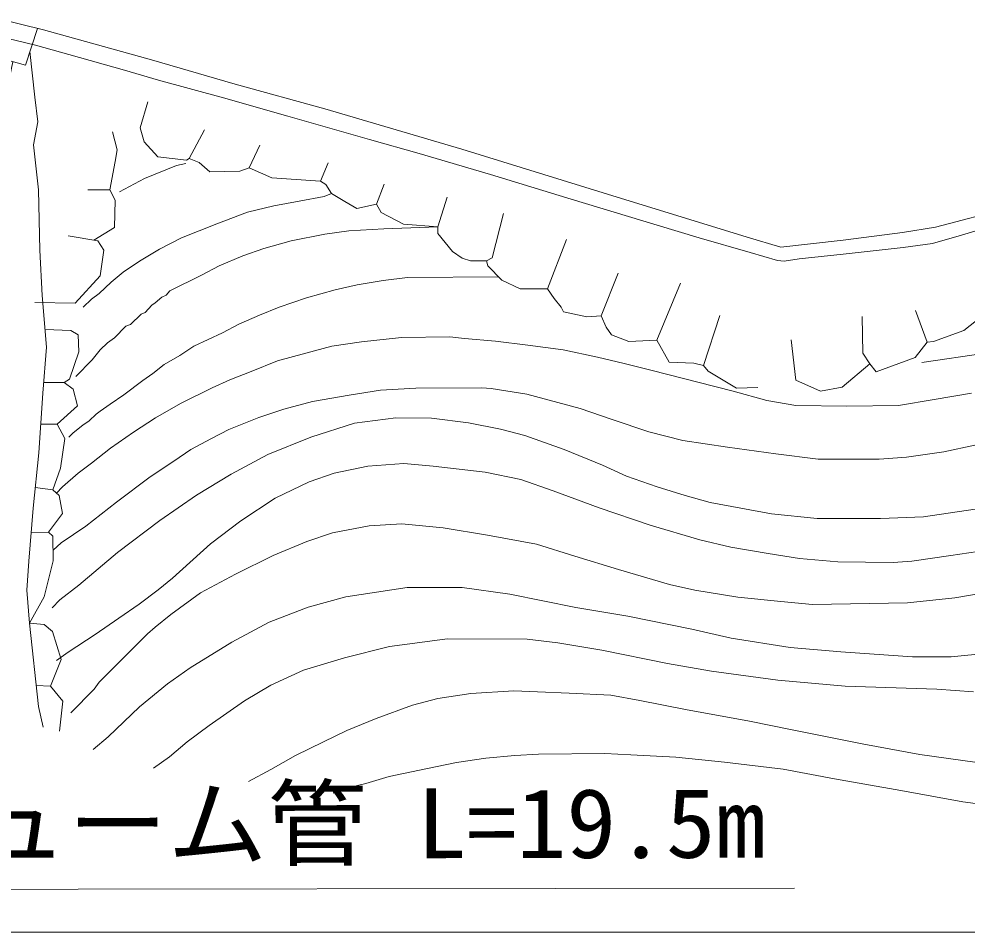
# Model space of a CAD drawing. Units: millimetres, scale not verified. Extents: x 40000 to 680000, y 20000 to 380000.
# Drawn here: x 227602 to 262508, y 247213 to 280825 of the extents above; entities that cross this region are included whole.
import ezdxf
from ezdxf.enums import TextEntityAlignment as Align

# ---------------------------------------------------------------- set-up
doc = ezdxf.new("R2010")
doc.units = ezdxf.units.MM
doc.header["$LTSCALE"] = 1000
doc.layers.add('M-WORK', color=1, linetype='Continuous', lineweight=13)
doc.styles.add('ＭＳ ゴシック', font='')
doc.styles.get('ＭＳ ゴシック').set_extended_font_data('MS Gothic')

msp = doc.modelspace()

# ---------------------------------------------------------------- linework, layer by layer
at = {"layer": 'M-WORK'}
for p, q in [((227839, 279120), (228284, 280476)), ((226714, 280216), (228207, 279865)), ((228183, 277952), (228005, 279625)), ((228207, 279865), (229434, 279519)), ((226312, 279546), (227839, 279120)), ((229434, 279519), (231489, 278938)), ((231489, 278938), (232743, 278573)), ((232743, 278573), (235135, 277927)), ((228297, 277042), (228183, 277952)), ((235135, 277927), (237504, 277244)), ((232350, 277775), (232059, 276823)), ((237504, 277244), (240509, 276383)), ((228141, 276189), (228297, 277042)), ((232059, 276823), (232207, 276299)), ((231218, 276008), (231044, 276675)), ((233870, 275683), (234437, 276739)), ((228325, 274529), (228141, 276189)), ((232207, 276299), (232710, 275747)), ((236078, 275350), (236465, 276179)), ((240509, 276383), (242339, 275877)), ((231150, 275583), (231218, 276008)), ((242339, 275877), (244961, 275095)), ((230947, 274538), (231150, 275583)), ((232222, 274958), (233408, 275430)), ((232710, 275747), (233771, 275633)), ((233408, 275430), (233749, 275509)), ((233771, 275633), (233870, 275683)), ((233870, 275683), (234241, 275544)), ((234241, 275544), (234628, 275192)), ((238710, 274860), (238987, 275530)), ((234628, 275192), (235740, 275219)), ((235740, 275219), (236078, 275350)), ((236078, 275350), (236914, 274977)), ((244961, 275095), (247933, 274192)), ((231304, 274467), (232222, 274958)), ((236914, 274977), (238710, 274860)), ((238710, 274860), (238904, 274736)), ((238904, 274736), (239104, 274397)), ((240762, 274003), (241045, 274749)), ((228371, 272308), (228325, 274529)), ((230947, 274538), (230144, 274538)), ((231150, 274151), (230947, 274538)), ((238843, 274286), (239104, 274397)), ((239104, 274397), (239595, 274107)), ((231121, 273145), (231150, 274151)), ((236989, 273949), (237916, 274122)), ((237916, 274122), (238843, 274286)), ((239595, 274107), (240037, 273851)), ((243023, 273177), (243370, 274264)), ((247933, 274192), (251102, 273237)), ((234892, 273289), (236016, 273715)), ((236016, 273715), (236989, 273949)), ((240037, 273851), (240762, 274003)), ((240762, 274003), (240938, 273696)), ((240938, 273696), (241762, 273272)), ((245025, 272032), (245447, 273662)), ((262304, 272872), (263858, 273331)), ((230357, 272682), (231121, 273145)), ((233582, 272764), (234892, 273289)), ((238868, 272902), (239753, 273027)), ((239753, 273027), (241038, 273105)), ((241038, 273105), (243023, 273177)), ((241762, 273272), (243023, 273177)), ((243023, 273177), (243020, 272922)), ((251102, 273237), (252642, 272764)), ((230511, 272656), (229419, 272846)), ((230732, 272310), (230511, 272656)), ((232781, 272348), (233582, 272764)), ((236621, 272378), (237630, 272660)), ((237630, 272660), (238868, 272902)), ((243020, 272922), (243568, 272260)), ((247066, 270889), (247755, 272702)), ((252642, 272764), (254519, 272226)), ((261241, 272563), (262304, 272872)), ((228453, 270648), (228371, 272308)), ((230587, 271364), (230732, 272310)), ((232046, 271908), (232781, 272348)), ((235841, 272103), (236621, 272378)), ((257951, 272170), (260160, 272418)), ((260160, 272418), (261241, 272563)), ((234976, 271736), (235841, 272103)), ((243568, 272260), (243923, 272023)), ((243923, 272023), (244224, 271920)), ((244224, 271920), (244821, 271920)), ((244821, 271920), (245025, 272032)), ((244821, 271920), (244865, 271737)), ((254519, 272226), (255535, 271936)), ((255535, 271936), (255769, 271907)), ((255769, 271907), (256331, 271996)), ((256331, 271996), (257951, 272170)), ((231438, 271501), (232046, 271908)), ((234320, 271388), (234976, 271736)), ((244865, 271737), (245379, 271209)), ((229675, 270369), (230587, 271364)), ((230998, 271135), (231438, 271501)), ((233154, 270818), (234320, 271388)), ((241007, 271201), (241901, 271308)), ((241901, 271308), (245258, 271334)), ((249035, 269892), (249659, 271463)), ((230553, 270714), (230998, 271135)), ((239247, 270854), (240056, 271041)), ((240056, 271041), (241007, 271201)), ((245379, 271209), (246055, 270893)), ((246055, 270893), (247066, 270889)), ((247066, 270889), (247303, 270533)), ((251088, 269004), (251952, 271103)), ((228618, 268748), (228453, 270648)), ((230272, 270513), (230553, 270714)), ((232623, 270373), (232865, 270589)), ((232865, 270589), (233016, 270654)), ((233016, 270654), (233154, 270818)), ((237178, 270213), (238193, 270559)), ((238193, 270559), (239247, 270854)), ((247303, 270533), (247560, 270217)), ((228183, 270383), (229675, 270369)), ((229968, 270218), (230272, 270513)), ((232243, 270019), (232498, 270294)), ((232498, 270294), (232623, 270373)), ((236457, 269927), (237178, 270213)), ((247560, 270217), (247653, 270040)), ((231705, 269580), (232099, 269960)), ((232099, 269960), (232243, 270019)), ((235703, 269595), (236457, 269927)), ((247653, 270040), (248512, 269862)), ((248512, 269862), (249035, 269892)), ((249035, 269892), (249218, 269482)), ((252805, 268066), (253411, 269910)), ((258646, 269873), (258670, 268525)), ((260615, 270087), (261037, 268922)), ((262384, 269358), (263261, 270048)), ((231116, 269082), (231535, 269521)), ((231535, 269521), (231705, 269580)), ((235095, 269267), (235703, 269595)), ((249218, 269482), (249420, 269196)), ((229516, 269360), (228563, 269390)), ((229787, 269202), (229516, 269360)), ((229802, 268569), (229787, 269202)), ((234037, 268780), (235095, 269267)), ((241689, 269096), (243468, 269119)), ((243468, 269119), (244006, 269063)), ((249420, 269196), (250057, 268949)), ((261271, 268957), (262384, 269358)), ((230591, 268649), (230860, 268905)), ((230860, 268905), (231116, 269082)), ((233526, 268439), (234037, 268780)), ((238159, 268525), (239119, 268782)), ((239119, 268782), (240210, 268937)), ((240210, 268937), (241689, 269096)), ((244006, 269063), (245144, 268965)), ((245144, 268965), (246337, 268815)), ((246337, 268815), (247634, 268651)), ((250057, 268949), (251088, 269004)), ((251088, 269004), (251542, 268189)), ((256035, 269012), (256201, 267534)), ((260601, 268363), (261037, 268922)), ((261037, 268922), (261271, 268957)), ((228482, 267054), (228618, 268748)), ((229464, 267563), (229802, 268569)), ((230303, 268282), (230591, 268649)), ((232946, 268106), (233526, 268439)), ((237120, 268244), (238159, 268525)), ((247634, 268651), (248898, 268375)), ((258670, 268525), (258923, 268128)), ((260842, 268183), (263188, 268523)), ((229699, 267664), (230303, 268282)), ((232534, 267774), (232946, 268106)), ((236147, 267851), (237120, 268244)), ((248898, 268375), (249890, 268136)), ((249890, 268136), (250915, 267888)), ((251542, 268189), (252450, 268155)), ((252450, 268155), (252805, 268066)), ((257907, 267271), (258923, 268128)), ((258923, 268128), (259164, 267838)), ((259164, 267838), (260601, 268363)), ((232169, 267512), (232534, 267774)), ((235360, 267546), (236147, 267851)), ((250915, 267888), (252600, 267457)), ((252805, 268066), (252978, 267859)), ((252978, 267859), (254024, 267232)), ((229270, 267437), (228513, 267439)), ((229270, 267437), (229464, 267563)), ((229599, 267195), (229270, 267437)), ((231467, 266992), (232169, 267512)), ((234719, 267242), (235360, 267546)), ((252600, 267457), (253897, 267120)), ((256201, 267534), (257113, 267126)), ((228331, 264858), (228482, 267054)), ((229754, 266586), (229599, 267195)), ((233544, 266671), (234719, 267242)), ((239760, 266975), (240907, 267166)), ((240907, 267166), (242211, 267231)), ((242211, 267231), (244643, 267251)), ((244643, 267251), (244983, 267225)), ((244983, 267225), (246301, 267008)), ((253897, 267120), (255133, 266774)), ((254024, 267232), (254800, 267253)), ((257113, 267126), (257907, 267271)), ((261302, 266816), (262674, 267046)), ((230957, 266641), (231467, 266992)), ((237355, 266458), (238404, 266746)), ((238404, 266746), (239760, 266975)), ((246301, 267008), (248260, 266484)), ((255133, 266774), (256200, 266596)), ((259978, 266601), (261302, 266816)), ((229009, 265909), (229754, 266586)), ((230446, 266271), (230591, 266393)), ((230591, 266393), (230957, 266641)), ((232626, 266147), (233544, 266671)), ((236431, 266156), (237355, 266458)), ((248260, 266484), (249440, 266084)), ((256200, 266596), (258082, 266573)), ((258082, 266573), (259978, 266601)), ((229960, 265878), (230184, 266033)), ((230184, 266033), (230446, 266271)), ((231821, 265618), (232626, 266147)), ((235324, 265711), (236431, 266156)), ((239955, 265950), (241482, 266140)), ((241482, 266140), (242793, 266127)), ((242793, 266127), (244156, 265963)), ((249440, 266084), (250796, 265632)), ((229009, 265909), (228404, 265910)), ((229289, 265377), (229009, 265909)), ((229599, 265588), (229960, 265878)), ((234688, 265383), (235324, 265711)), ((238350, 265426), (239955, 265950)), ((244156, 265963), (245329, 265727)), ((245329, 265727), (246227, 265491)), ((250796, 265632), (252041, 265311)), ((229135, 264284), (229289, 265377)), ((229434, 265428), (229599, 265588)), ((230969, 265023), (231821, 265618)), ((233934, 264970), (234688, 265383)), ((236764, 264797), (238350, 265426)), ((246227, 265491), (247675, 264974)), ((252041, 265311), (253686, 265062)), ((230277, 264476), (230969, 265023)), ((233299, 264544), (233934, 264970)), ((247675, 264974), (249091, 264397)), ((253686, 265062), (255469, 264813)), ((261649, 264891), (262789, 265134)), ((228128, 262820), (228331, 264858)), ((235420, 264063), (236764, 264797)), ((255469, 264813), (257029, 264623)), ((257029, 264623), (259270, 264616)), ((259270, 264616), (260273, 264695)), ((260273, 264695), (261649, 264891)), ((228845, 263491), (229135, 264284)), ((229785, 264106), (230277, 264476)), ((232436, 263966), (233299, 264544)), ((239213, 264105), (240443, 264365)), ((240443, 264365), (241774, 264456)), ((241774, 264456), (242851, 264359)), ((242851, 264359), (244770, 264138)), ((249091, 264397), (249969, 263991)), ((229205, 263596), (229785, 264106)), ((231198, 263039), (232436, 263966)), ((234136, 263296), (235420, 264063)), ((238283, 263790), (239213, 264105)), ((244770, 264138), (246074, 263871)), ((249969, 263991), (251103, 263604)), ((228845, 263491), (228204, 263581)), ((228990, 263363), (229205, 263596)), ((237040, 263185), (238283, 263790)), ((246074, 263871), (247264, 263449)), ((251103, 263604), (252125, 263283)), ((229086, 263279), (228845, 263491)), ((229202, 262621), (229086, 263279)), ((232786, 262365), (234136, 263296)), ((247264, 263449), (248963, 262831)), ((252125, 263283), (253056, 263027)), ((230060, 262159), (231198, 263039)), ((235772, 262353), (237040, 263185)), ((253056, 263027), (255310, 262608)), ((227971, 260861), (228128, 262820)), ((228690, 261934), (229202, 262621)), ((248963, 262831), (250842, 262189)), ((255310, 262608), (256988, 262431)), ((259327, 262438), (260900, 262503)), ((260900, 262503), (262807, 262778)), ((229161, 261544), (230060, 262159)), ((231226, 261186), (232786, 262365)), ((234649, 261507), (235772, 262353)), ((239151, 261906), (240499, 262164)), ((240499, 262164), (241697, 262243)), ((241697, 262243), (243219, 262098)), ((250842, 262189), (252674, 261654)), ((256988, 262431), (259327, 262438)), ((228690, 261934), (228056, 261923)), ((228845, 261789), (228690, 261934)), ((228864, 260880), (228845, 261789)), ((238196, 261588), (239151, 261906)), ((243219, 262098), (244848, 261822)), ((244848, 261822), (246659, 261490)), ((228856, 261273), (229161, 261544)), ((233258, 260236), (234649, 261507)), ((236965, 261073), (238196, 261588)), ((246659, 261490), (248064, 261050)), ((252674, 261654), (253808, 261386)), ((229804, 259980), (231226, 261186)), ((253808, 261386), (255189, 261149)), ((255189, 261149), (256339, 260958)), ((261909, 261069), (262899, 261219)), ((227892, 259792), (227971, 260861)), ((228535, 259555), (228864, 260880)), ((235575, 260385), (236965, 261073)), ((248064, 261050), (249674, 260563)), ((256339, 260958), (257756, 260838)), ((257756, 260838), (259789, 260818)), ((259789, 260818), (260481, 260865)), ((260481, 260865), (261909, 261069)), ((249674, 260563), (251551, 260006)), ((232730, 259805), (233258, 260236)), ((234287, 259702), (235575, 260385)), ((227991, 258580), (227892, 259792)), ((229109, 259443), (229804, 259980)), ((232034, 259286), (232730, 259805)), ((233192, 258906), (234287, 259702)), ((239632, 259553), (241898, 259895)), ((241898, 259895), (243925, 259890)), ((243925, 259890), (245680, 259651)), ((251551, 260006), (252487, 259800)), ((252487, 259800), (254069, 259542)), ((262055, 259510), (263530, 259762)), ((227991, 258580), (228535, 259555)), ((228828, 259148), (229109, 259443)), ((238256, 259174), (239632, 259553)), ((245680, 259651), (248110, 259160)), ((254069, 259542), (255651, 259379)), ((255651, 259379), (256822, 259266)), ((260318, 259327), (262055, 259510)), ((231279, 258765), (232034, 259286)), ((236819, 258622), (238256, 259174)), ((248110, 259160), (250024, 258837)), ((256822, 259266), (260318, 259327)), ((230413, 258166), (231279, 258765)), ((232611, 258438), (233192, 258906)), ((250024, 258837), (252379, 258364)), ((228322, 255515), (227991, 258580)), ((228530, 258538), (227991, 258580)), ((228831, 258282), (228530, 258538)), ((232340, 258185), (232611, 258438)), ((235438, 257887), (236819, 258622)), ((252379, 258364), (253825, 258036)), ((229152, 257245), (228831, 258282)), ((229413, 257518), (230413, 258166)), ((230552, 256406), (232340, 258185)), ((242183, 257845), (243363, 258009)), ((243363, 258009), (246312, 257996)), ((246312, 257996), (247446, 257864)), ((253825, 258036), (255992, 257690)), ((233903, 256941), (235438, 257887)), ((239582, 257307), (241246, 257720)), ((241246, 257720), (242183, 257845)), ((247446, 257864), (249065, 257589)), ((255992, 257690), (257856, 257531)), ((228985, 257210), (229413, 257518)), ((238074, 256849), (239582, 257307)), ((249065, 257589), (251483, 257104)), ((257856, 257531), (260496, 257348)), ((260496, 257348), (261923, 257348)), ((261923, 257348), (263599, 257507)), ((228762, 256268), (229152, 257245)), ((233065, 256347), (233903, 256941)), ((251483, 257104), (253101, 256816)), ((236875, 256298), (238074, 256849)), ((253101, 256816), (255546, 256488)), ((228762, 256268), (228238, 256286)), ((229221, 255716), (228762, 256268)), ((230369, 256149), (230552, 256406)), ((232044, 255504), (233065, 256347)), ((235905, 255728), (236875, 256298)), ((255546, 256488), (258023, 256259)), ((258023, 256259), (261398, 256154)), ((229516, 255287), (230369, 256149)), ((243028, 255813), (244241, 256000)), ((244241, 256000), (245827, 256093)), ((245827, 256093), (246689, 256061)), ((246689, 256061), (247854, 256009)), ((247854, 256009), (249390, 255930)), ((249390, 255930), (250457, 255742)), ((261398, 256154), (262748, 256056)), ((228489, 254753), (228322, 255515)), ((229098, 254610), (229221, 255716)), ((234605, 254814), (235905, 255728)), ((240758, 255078), (242092, 255569)), ((242092, 255569), (243028, 255813)), ((250457, 255742), (252142, 255405)), ((230883, 254399), (232044, 255504)), ((252142, 255405), (254497, 254970)), ((233796, 254216), (234605, 254814)), ((239672, 254638), (240758, 255078)), ((254497, 254970), (256070, 254656)), ((238820, 254212), (239672, 254638)), ((256070, 254656), (258710, 254123)), ((230336, 253931), (230883, 254399)), ((233150, 253667), (233796, 254216)), ((237785, 253711), (238820, 254212)), ((258710, 254123), (260769, 253744)), ((245864, 253717), (246735, 253764)), ((246735, 253764), (249178, 253783)), ((249178, 253783), (250128, 253740)), ((232551, 253240), (233150, 253667)), ((236877, 253201), (237785, 253711)), ((242583, 253221), (243706, 253450)), ((243706, 253450), (244797, 253619)), ((244797, 253619), (245864, 253717)), ((250128, 253740), (251781, 253647)), ((251781, 253647), (253578, 253464)), ((253578, 253464), (255736, 253211)), ((260769, 253744), (262792, 253467)), ((236058, 252751), (236877, 253201)), ((241231, 252938), (242583, 253221)), ((255736, 253211), (257632, 252856)), ((240368, 252680), (241231, 252938)), ((257632, 252856), (260066, 252420)), ((239165, 252329), (239663, 252510)), ((239663, 252510), (240368, 252680)), ((260066, 252420), (262351, 252008)), ((262351, 252008), (264185, 251765)), ((64389, 247213), (346459, 247213))]:
    msp.add_line(p, q, dxfattribs=at)
for points in [[(226848, 280825), (228508, 280421), (232481, 279320), (235564, 278430), (238867, 277513), (243913, 276027), (249106, 274421), (254418, 272797), (255647, 272421), (257941, 272687), (260134, 272962), (261345, 273164), (264061, 273871)], [(227374, 279250), (220979, 248782), (256159, 248830)]]:
    msp.add_lwpolyline(points, dxfattribs=at)

# ---------------------------------------------------------------- texts
at = {"layer": 'M-WORK', "style": 'ＭＳ ゴシック', "width": 1.05}
msp.add_text('ヒューム管 L=19.5m', height=2566, rotation=0.078, dxfattribs=at).set_placement((238568, 249156), align=Align.BOTTOM_CENTER)

doc.saveas('drawing.dxf')
